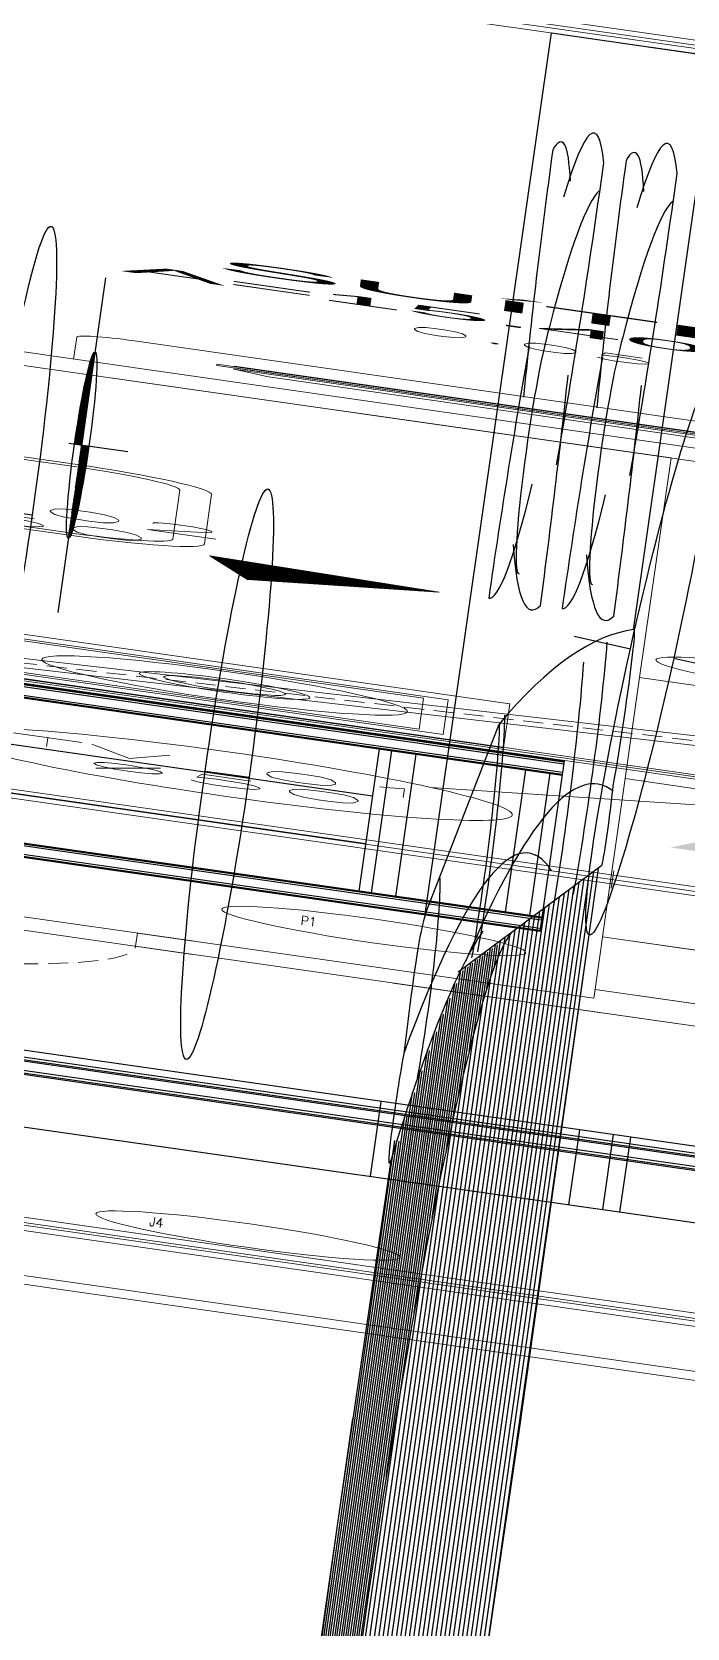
# Model space of a CAD drawing. Header units: millimetres. Extents: x -361192058 to 101130107379, y -14071650034 to 19218552450.
# Drawn here: x -135968.7 to -135934.9, y 40834.1 to 40916.4 of the extents above; entities that cross this region are included whole.
import ezdxf
from ezdxf.enums import TextEntityAlignment as Align

# ---------------------------------------------------------------- set-up
doc = ezdxf.new("R2010")
doc.units = ezdxf.units.MM
doc.header["$LTSCALE"] = 0.5
doc.linetypes.add('HIDDEN2', pattern=[0.1875, 0.125, -0.0625])
for name, color, linetype in [('02', 2, 'Continuous'), ('ARCO', 7, 'HIDDEN2'), ('CONEXAO_ESGOTO', 7, 'Continuous'), ('CONEXAO_ESGOTO_ES', 7, 'Continuous'), ('DIVERSOS', 4, 'Continuous'), ('ESQUADRIA', 3, 'Continuous'), ('ESQUADRIAS', 3, 'Continuous'), ('HATCH', 8, 'Continuous'), ('JANELAS_EXTERNO', 1, 'Continuous'), ('JANELAS_INTERNO', 2, 'Continuous'), ('MOBIL-I', 251, 'Continuous'), ('parede', 2, 'Continuous'), ('PISO', 8, 'Continuous'), ('TEXTO2', 3, 'Continuous'), ('TUBULAÇÃO_ESGOTO', 6, 'Continuous'), ('TXT_0', 7, 'Continuous')]:
    doc.layers.add(name, color=color, linetype=linetype)
doc.styles.add('ADITIVOCAD', font='ROMANS.shx')
doc.styles.add('SANSSERIF', font='sas_____.pfb', dxfattribs={"height": 1})
doc.styles.get("Standard").update_dxf_attribs({"font": 'txt.shx', "height": 0.12})

# ---------------------------------------------------------------- blocks, each defined once
blk = doc.blocks.new('CamaSolteiroP_20')
for p, q in [((-40, -185.91), (-40, -4.09)), ((40, -4.09), (40, -185.91))]:
    blk.add_line(p, q)
at = {"color": 8}
for p, q in [((28.36, -36.99), (28.36, -190)), ((29.75, -36.99), (29.75, -190)), ((32.55, -36.99), (32.55, -190)), ((18.56, -39.59), (18.56, -190)), ((14.37, -42.5), (14.37, -190)), ((15.77, -41.86), (15.77, -190)), ((40, -132.93), (-40, -132.93)), ((40, -134.33), (-40, -134.33)), ((40, -137.12), (-40, -137.12)), ((40, -149.24), (-40, -149.24)), ((40, -150.64), (-40, -150.64)), ((40, -153.43), (-40, -153.43))]:
    blk.add_line(p, q, dxfattribs=at)
blk = doc.blocks.new('s1')
for p, q in [((0.7674, 1.4896), (0.7674, 2.0988)), ((0.7674, 2.0988), (2.7072, 2.0988)), ((0.9277, 1.4148), (0.9277, 2.0988)), ((2.5469, 2.0988), (2.5469, 1.4148)), ((2.7072, 2.0988), (2.7072, 1.4896)), ((0.9277, 1.9385), (2.5469, 1.9385)), ((1.4675, 1.9385), (1.4675, 1.4148)), ((2.0072, 1.9385), (2.0072, 1.4148)), ((0.9277, 1.4896), (0.7674, 1.4896)), ((2.7072, 1.4896), (2.5469, 1.4896)), ((2.5469, 1.4148), (0.9277, 1.4148))]:
    blk.add_line(p, q)
at = {"layer": 'PISO'}
for p, q in [((0.7781, 1.4896), (0.7781, 2.0988)), ((0.7995, 1.4896), (0.7995, 2.0988)), ((0.8957, 1.4896), (0.8957, 2.0988)), ((0.9171, 1.4896), (0.9171, 2.0988)), ((2.5576, 2.0988), (2.5576, 1.4896)), ((2.579, 2.0988), (2.579, 1.4896)), ((2.6752, 2.0988), (2.6752, 1.4896)), ((2.6965, 2.0988), (2.6965, 1.4896)), ((0.9277, 2.0881), (2.5469, 2.0881)), ((0.9277, 2.0667), (2.5469, 2.0667)), ((0.9277, 1.9705), (2.5469, 1.9705)), ((0.9277, 1.9492), (2.5469, 1.9492))]:
    blk.add_line(p, q, dxfattribs=at)
blk = doc.blocks.new('A2')
at = {"color": 8}
for p, q in [((0.845, -2.0217), (0.845, -0.7314)), ((0.895, -2.027), (0.895, -0.7276)), ((0.645, -2), (0.645, -0.7467)), ((0.695, -2), (0.695, -0.7429)), ((0.745, -2), (0.745, -0.7391)), ((0.795, -1.985), (0.795, -0.7352)), ((0.495, -2), (0.495, -0.7582)), ((0.545, -2), (0.545, -0.7544)), ((0.595, -2), (0.595, -0.7505)), ((0.295, -2), (0.295, -0.7735)), ((0.345, -2), (0.345, -0.7697)), ((0.395, -2), (0.395, -0.7658)), ((0.445, -2), (0.445, -0.762)), ((0.095, -2), (0.095, -0.7888)), ((0.145, -2), (0.145, -0.7849)), ((0.195, -2), (0.195, -0.7811)), ((0.245, -2), (0.245, -0.7773)), ((-0.055, -2), (-0.055, -0.8002)), ((-0.005, -2), (-0.005, -0.7964)), ((0.045, -2), (0.045, -0.7926)), ((0.945, -2.0358), (0.945, -0.7964)), ((-0.255, -2), (-0.255, -0.8155)), ((-0.23, -0.9011), (-0.23, -0.8155)), ((-0.205, -2), (-0.205, -0.8117)), ((-0.18, -0.8694), (-0.18, -0.8117)), ((-0.155, -2), (-0.155, -0.8079)), ((-0.13, -0.8438), (-0.13, -0.8079)), ((-0.105, -2), (-0.105, -0.8041)), ((-0.08, -0.8236), (-0.08, -0.8041)), ((-0.455, -2), (-0.455, -0.8308)), ((-0.43, -1.1361), (-0.43, -0.8308)), ((-0.405, -2), (-0.405, -0.827)), ((-0.38, -1.0514), (-0.38, -0.827)), ((-0.355, -2), (-0.355, -0.8232)), ((-0.33, -0.9891), (-0.33, -0.8232)), ((-0.305, -2), (-0.305, -0.8194)), ((-0.28, -0.9404), (-0.28, -0.8194)), ((-0.505, -2), (-0.505, -0.8429)), ((-0.48, -1.283), (-0.48, -0.8429)), ((-0.555, -2), (-0.555, -0.8566)), ((-0.53, -2), (-0.53, -0.8566)), ((-0.605, -2), (-0.605, -0.8716)), ((-0.58, -2), (-0.58, -0.8716)), ((-0.655, -2), (-0.655, -0.8877)), ((-0.63, -2), (-0.63, -0.8877)), ((-0.705, -2), (-0.705, -0.9051)), ((-0.68, -2), (-0.68, -0.9051)), ((-0.755, -2), (-0.755, -0.9238)), ((-0.73, -2), (-0.73, -0.9238)), ((-0.805, -2.015), (-0.805, -0.9438)), ((-0.78, -2.015), (-0.78, -0.9438)), ((-0.855, -2.0453), (-0.855, -0.9652)), ((-0.83, -2.0453), (-0.83, -0.9652)), ((-0.93, -2.0331), (-0.93, -0.988)), ((-0.905, -2.0331), (-0.905, -0.988)), ((-0.88, -2.0331), (-0.88, -0.988)), ((-0.955, -2.0331), (-0.955, -1.2363))]:
    blk.add_line(p, q, dxfattribs=at)
blk.add_lwpolyline([(-0.95, -0.7864), (-0.95, 0), (0.95, 0), (0.95, -0.5116)])
for points in [[(-0.1887, -0.3771, 0.115099), (-0.1437, -0.1071, 0.202892), (-0.5437, -0.1421, 4.019894)], [(0.6613, -0.3771, 0.115099), (0.7063, -0.1071, 0.202892), (0.3063, -0.1421, 4.019894)], [(-0.4937, -0.1271, 0.14715), (-0.7437, -0.1021, 0.124017), (-0.6737, -0.3221, 8.542003)], [(0.3563, -0.1271, 0.14715), (0.1063, -0.1021, 0.124017), (0.1763, -0.3221, 8.542003)], [(-0.6937, -0.2771, 0.09902), (-0.7437, -0.5021, 0.169064), (-0.4337, -0.3971, -0.343387)], [(0.1563, -0.2771, 0.09902), (0.1063, -0.5021, 0.169064), (0.4163, -0.3971, -0.343387)], [(-0.5537, -0.4521, 0.112206), (-0.1437, -0.5021, 0.070755), (-0.2037, -0.2971, -1.551943)], [(0.2963, -0.4521, 0.112206), (0.7063, -0.5021, 0.070755), (0.6463, -0.2971, -1.551943)], [(-0.2692, -0.7939, 0.075988), (-0.9427, -1.0061, -0.502824), (-0.9784, -0.9878, -0.142549), (-0.9692, -0.9109, -0.066811), (-0.981, -0.8335, -0.328343), (-0.9467, -0.7851), (-0.4192, -0.6109, -0.025749), (0.9573, -0.5114, -0.334099), (0.9818, -0.5287, -0.185174), (0.975, -0.6509, -0.187316), (0.982, -0.7142, -0.311124), (0.9734, -0.7216), (-0.4842, -0.8331)], [(-0.9427, -1.0061), (-0.96, -1.33), (-0.95, -1.485), (-0.955, -1.755), (-0.97, -1.89), (-0.975, -1.915, -1.132782), (-0.99, -1.91, 0.98261), (-1.01, -1.9, 0.32203), (-1.005, -1.935), (-1.005, -1.975, 0.439902), (-0.945, -2.03, -0.126697), (-0.885, -2.04, 0.376451), (-0.805, -2.015, -0.344872), (-0.765, -2), (0.755, -2, 0.181335), (0.795, -1.985, -0.809524), (0.815, -2, 0.220339), (0.815, -2.025), (0.86, -2.02), (0.935, -2.035, 0.501823), (0.985, -1.99, 0.315909), (0.975, -1.855, 0.473766), (0.97, -1.855, -0.12128), (0.95, -1.87), (0.955, -1.72), (0.95, -1.4), (0.955, -1.225), (0.9441, -0.7247)]]:
    blk.add_lwpolyline(points, format="xyb")
for points in [[(-0.4387, -0.4771, -0.804152), (-0.4937, -0.2571, -0.132344), (-0.1487, -0.1321, -0.042249)], [(0.4113, -0.4771, -0.804152), (0.3563, -0.2571, -0.132344), (0.7013, -0.1321, -0.042249)], [(0.6742, -0.5256, -0.289881), (0.7012, -0.7503, 10.034941)], [(0.4402, -0.5463, -0.26737), (0.4937, -0.7722, -7.474594)], [(-0.3702, -0.6025, -0.348871), (-0.2917, -0.8128, -6.119059)], [(-0.414, -0.61, -0.337543), (-0.3491, -0.8188, -6.119059)], [(-0.4161, -0.8227, -0.081114), (0.9793, -0.655, -24.776446)], [(-0.9692, -0.9109, -0.10864), (0.4143, -0.7327, -11.759975)], [(-0.8449, -0.7515, -0.424879), (-0.772, -0.9305, 6.281867)], [(-0.055, -2, -0.838761), (0.095, -0.7888, -0.295511)]]:
    blk.add_lwpolyline(points, format="xyb", dxfattribs=at)
blk = doc.blocks.new('Adc_nivelpl')
h = blk.add_hatch()
h.set_pattern_fill('_U', color=256, scale=0.005, angle=45, style=0, double=1)
h.set_pattern_definition([(45, (-5.8772514, -3.5161936), (-0.003535534, 0.003535534), []), (135, (-5.8772514, -3.5161936), (-0.003535534, -0.003535534), [])])
h.paths.add_polyline_path([(0.1954, -0.0865, 0.414214), (0.0865, -0.1954), (0.1954, -0.1954)])
h.paths.add_polyline_path([(0.1954, -0.1954), (0.1954, -0.3043, 0.414214), (0.3043, -0.1954)])
for p, q in [((0.1954, 0), (0.1954, -0.3908)), ((0.8958, -0.1954), (0, -0.1954))]:
    blk.add_line(p, q)
blk.add_circle((0.1954, -0.1954), 0.1089)
at = {"flags": 8}
blk.add_attdef('NIVEL', (0.3642, -0.1501), '', height=0.1, dxfattribs=at)
blk = doc.blocks.new('Adh_Afn')
blk.add_line((-0.25, 0), (0.25, 0))
blk.add_circle((0, 0), 0.25)
at = {"flags": 8}
for tag, p in [('$AF', (0, 0.0703)), ('$DIAM', (0, -0.0909))]:
    blk.add_attdef(tag, text='', height=0.1, dxfattribs=at).set_placement(p, align=Align.MIDDLE)
blk = doc.blocks.new('Adh_BalaoAf')
for p, q in [((0, 0), (0.65, 0)), ((1.8, 0), (1.15, 0))]:
    blk.add_line(p, q)
blk.add_circle((0.9, 0), 0.25)
blk = doc.blocks.new('APROVADO QUADRA 21.2 MBVII')
at = {"layer": 'HATCH', "lineweight": 18}
h = blk.add_hatch(dxfattribs=at)
h.set_pattern_fill('LINE,_O', color=256, scale=0.001, angle=157.2881)
h.set_pattern_definition([(157.28811485, (6233.4104747, 2580.1191935), (-0.0012258592473, -0.002928804211), [])])
h.paths.add_polyline_path([(3999.8106, 2443.2374), (3999.9738, 2443.0712), (4000.0128, 2443.2728)])
at = {"layer": '02', "color": 8, "lineweight": 18}
for p, q in [((4006.5417, 2441.3885), (4006.5417, 2447.2885)), ((4001.8417, 2444.8885), (4001.8417, 2441.3885)), ((4006.3917, 2441.3885), (4006.3917, 2444.8885))]:
    blk.add_line(p, q, dxfattribs=at)
at = {"layer": 'ARCO', "color": 8, "lineweight": 18}
blk.add_arc((3995.5417, 2444.0885), 0.8, 180, 270, dxfattribs=at)
at = {"layer": 'CONEXAO_ESGOTO', "lineweight": 18}
blk.add_solid([(3997.6718, 2442.8037), (3997.4958, 2442.8413), (3997.4957, 2442.7663)], dxfattribs=at)
at = {"layer": 'CONEXAO_ESGOTO_ES', "lineweight": 18}
blk.add_line((3996.9468, 2442.8871), (3997.1468, 2442.8871), dxfattribs=at)
blk.add_circle((3999.5659, 2442.7518), 0.125, dxfattribs=at)
at = {"layer": 'DIVERSOS', "color": 8, "lineweight": 18}
for p, q in [((4006.3917, 2444.2385), (4006.3917, 2442.2385)), ((4006.5417, 2444.2385), (4006.5417, 2442.2385))]:
    blk.add_line(p, q, dxfattribs=at)
at = {"layer": 'DIVERSOS', "lineweight": 18}
for p, q in [((4000.0128, 2443.2728), (3999.9738, 2443.0712)), ((3998.1214, 2442.7164), (3997.7834, 2443.0543))]:
    blk.add_line(p, q, dxfattribs=at)
blk.add_lwpolyline([(4000.0128, 2443.2728), (3999.8106, 2443.2374), (3999.9738, 2443.0712)], dxfattribs=at)
blk.add_circle((3997.6067, 2443.2311), 0.25, dxfattribs=at)
at = {"layer": 'ESQUADRIA', "color": 8, "lineweight": 18}
for p, q in [((4006.4467, 2442.2385), (4006.4467, 2444.2385)), ((4006.4867, 2442.2385), (4006.4867, 2444.2385))]:
    blk.add_line(p, q, dxfattribs=at)
at = {"layer": 'ESQUADRIAS', "color": 8, "lineweight": 18}
for points in [[(3995.5417, 2443.2385), (3995.5417, 2443.2885), (3995.6917, 2443.2885), (3995.6917, 2443.2385)], [(3995.7417, 2442.7385), (3995.7917, 2442.7385), (3995.7917, 2442.8885), (3995.7417, 2442.8885)], [(3996.4417, 2442.7385), (3996.3917, 2442.7385), (3996.3917, 2442.8885), (3996.4417, 2442.8885)]]:
    blk.add_lwpolyline(points, dxfattribs=at)
at = {"layer": 'JANELAS_EXTERNO', "color": 8, "lineweight": 18}
for p, q in [((3992.1917, 2442.136), (3992.1917, 2443.636)), ((3992.3417, 2442.136), (3992.3417, 2443.636))]:
    blk.add_line(p, q, dxfattribs=at)
at = {"layer": 'JANELAS_INTERNO', "color": 8, "lineweight": 18}
for p, q in [((3992.2517, 2442.136), (3992.2517, 2443.636)), ((3992.2817, 2442.136), (3992.2817, 2443.636))]:
    blk.add_line(p, q, dxfattribs=at)
at = {"layer": 'MOBIL-I', "color": 8, "lineweight": 18}
for p, q in [((4000.0196, 2445.0713), (4000.0196, 2443.3999)), ((4000.0475, 2445.0713), (4000.0475, 2443.3999)), ((4000.7933, 2445.0713), (4000.7933, 2443.3999)), ((4000.8213, 2445.0713), (4000.8213, 2443.3999)), ((4001.9917, 2442.1862), (4001.9917, 2444.0908)), ((4002.2417, 2443.414), (4001.9917, 2443.414)), ((4002.2917, 2442.2362), (4002.2917, 2443.364)), ((4000.7001, 2443.3067), (4000.1408, 2443.3067)), ((4000.7001, 2443.2787), (4000.1408, 2443.2787)), ((3995.5417, 2443.0626), (3995.5417, 2441.558))]:
    blk.add_line(p, q, dxfattribs=at)
for points in [[(3998.8435, 2442.9968), (3998.8435, 2443.4991), (3998.3411, 2443.4991), (3998.3411, 2442.9968)], [(3998.79, 2443.0503), (3998.79, 2443.4457), (3998.3946, 2443.4457), (3998.3946, 2443.0503)], [(3998.7686, 2443.0716), (3998.7686, 2443.4243), (3998.416, 2443.4243), (3998.416, 2443.0716)], [(4002.1488, 2442.2723), (4002.1641, 2442.2723), (4002.1641, 2443.2902), (4002.1488, 2443.2902)], [(4002.103, 2442.3181), (4002.1335, 2442.2875), (4002.1335, 2443.2749), (4002.103, 2443.2444)], [(4002.1335, 2442.2875), (4002.1488, 2442.2875), (4002.1488, 2443.2749), (4002.1335, 2443.2749)], [(4002.1641, 2442.2875), (4002.1692, 2442.2875), (4002.1692, 2443.2749), (4002.1641, 2443.2749)]]:
    blk.add_lwpolyline(points, close=True, dxfattribs=at)
for radius in [0.1603, 0.0748, 0.0534]:
    blk.add_circle((3998.5917, 2443.2441), radius, dxfattribs=at)
for centre, radius, start, end in [((4002.2417, 2443.364), 0.05, 0, 90), ((4000.1408, 2443.3999), 0.1212, 180, 270), ((4000.1408, 2443.3999), 0.0932, 180, 270), ((4000.7001, 2443.3999), 0.0932, 270, 0), ((4000.7001, 2443.3999), 0.1212, 270, 0)]:
    blk.add_arc(centre, radius, start, end, dxfattribs=at)
at = {"layer": 'parede', "color": 8, "lineweight": 18}
for p, q in [((4001.8417, 2442.8885), (4001.8417, 2444.1885)), ((4001.9917, 2442.0885), (4001.9917, 2444.1885)), ((3995.5417, 2441.3885), (3995.5417, 2443.2885)), ((3995.5417, 2443.2885), (3995.6917, 2443.2885)), ((3995.6917, 2442.8885), (3995.6917, 2443.2885)), ((3995.7917, 2442.8885), (3995.6917, 2442.8885)), ((3995.7917, 2442.7385), (3995.7917, 2442.8885)), ((3998.1917, 2442.8885), (3996.3917, 2442.8885)), ((3996.3917, 2442.7385), (3996.3917, 2442.8885)), ((3998.1917, 2442.5135), (3998.1917, 2442.8885)), ((3999.3417, 2442.5135), (3999.3417, 2442.8885)), ((4001.8417, 2442.8885), (3999.3417, 2442.8885))]:
    blk.add_line(p, q, dxfattribs=at)
at = {"layer": 'PISO', "color": 8, "lineweight": 18}
for p, q in [((3991.5917, 2445.1335), (3991.5917, 2441.3885)), ((3991.6917, 2445.0335), (3991.6917, 2441.3885)), ((3995.5417, 2444.1385), (3995.5417, 2443.2385)), ((3995.6917, 2444.1385), (3995.6917, 2443.2385)), ((3995.7417, 2442.8885), (3996.4417, 2442.8885)), ((3998.1917, 2442.8885), (3999.3417, 2442.8885))]:
    blk.add_line(p, q, dxfattribs=at)
for centre in [(3992.4933, 2443.1564), (3996.0914, 2443.0858)]:
    blk.add_circle(centre, 0.1333, dxfattribs=at)
at = {"layer": 'TUBULAÇÃO_ESGOTO', "lineweight": 18}
for p, q in [((3998.2981, 2447.3847), (3998.2981, 2441.6347)), ((3998.3481, 2447.3847), (3998.3481, 2441.6347)), ((3996.9969, 2442.7623), (3996.9968, 2447.166)), ((3997.0468, 2442.7623), (3997.0468, 2447.166)), ((3997.0966, 2442.7623), (3997.0968, 2447.166)), ((3998.9393, 2442.3789), (3998.2463, 2444.3521)), ((3998.8333, 2442.3789), (3998.152, 2444.319))]:
    blk.add_line(p, q, dxfattribs=at)
at = {"layer": 'TUBULAÇÃO_ESGOTO', "linetype": 'ByBlock', "lineweight": 18}
blk.add_line((3998.3231, 2447.3847), (3998.3231, 2441.5078), dxfattribs=at)
at = {"layer": 'TUBULAÇÃO_ESGOTO', "linetype": 'HIDDEN2', "lineweight": 18}
blk.add_line((3998.1991, 2444.3355), (3998.8863, 2442.3789), dxfattribs=at)
at = {"layer": 'DIVERSOS', "lineweight": 18, "rotation": 45.00000000000462}
blk.add_blockref('Adh_BalaoAf', (3999.56, 2442.8117), dxfattribs=at)
at = {"layer": 'DIVERSOS', "lineweight": 18}
ref = blk.add_blockref('Adh_Afn', (4000.1896, 2443.4496), dxfattribs=dict(at, rotation=270))
ref.add_attrib('$AF', 'TV 02', dxfattribs={"layer": 'TXT_0', "height": 0.1, "rotation": 270, "style": 'ADITIVOCAD', "flags": 8}).set_placement((4000.2598, 2443.4496), align=Align.MIDDLE)
ref.add_attrib('$DIAM', '%%C50', dxfattribs={"layer": 'TXT_0', "height": 0.1, "rotation": 270, "style": 'ADITIVOCAD', "flags": 8}).set_placement((4000.0987, 2443.4496), align=Align.MIDDLE)
ref = blk.add_blockref('Adh_Afn', (3997.6067, 2443.2311), dxfattribs=dict(at, rotation=270))
ref.add_attrib('$AF', 'TV 01', dxfattribs={"layer": 'TXT_0', "height": 0.1, "rotation": 270, "style": 'ADITIVOCAD', "flags": 8}).set_placement((3997.6769, 2443.2311), align=Align.MIDDLE)
ref.add_attrib('$DIAM', '%%C50', dxfattribs={"layer": 'TXT_0', "height": 0.1, "rotation": 270, "style": 'ADITIVOCAD', "flags": 8}).set_placement((3997.5157, 2443.2311), align=Align.MIDDLE)
at = {"layer": 'MOBIL-I', "color": 8, "lineweight": 18}
for name, p, xscale, yscale, zscale, rotation in [('A2', (4006.3917, 2442.9717), 0.9823274998925626, 0.9823274998925626, 0.9823274998925626, 270), ('CamaSolteiroP_20', (3993.7759, 2441.4217), -0.01066999999966356, 0.01067000000011831, 0.01067, 180.0000022437301)]:
    blk.add_blockref(name, p, dxfattribs=dict(at, xscale=xscale, yscale=yscale, zscale=zscale, rotation=rotation))
at = {"layer": 'MOBIL-I', "color": 8, "lineweight": 18, "rotation": 180.0000000000219}
blk.add_blockref('s1', (3999.0591, 2445.042), dxfattribs=at)
at = {"layer": 'TXT_0', "color": 8, "lineweight": 18}
ref = blk.add_blockref('Adc_nivelpl', (4002.9472, 2443.4077), dxfattribs=dict(at, xscale=0.75, yscale=0.75, zscale=0.75, rotation=270))
ref.add_attrib('NIVEL', '0.05', (4002.8347, 2443.1345), dxfattribs={"height": 0.075, "rotation": 270, "style": 'ADITIVOCAD', "flags": 8})
at = {"color": 0, "lineweight": 13, "flags": 8}
for p in [(4700.7247, 2280.1125), (4699.5738, 2277.8964), (4702.3546, 2276.195), (4703.6722, 2274.085), (4699.8445, 2272.2194), (4703.0488, 2270.137), (4703.0877, 2267.9803), (4700.6523, 2261.5216), (4700.7007, 2257.1593)]:
    blk.add_attdef('NIVEL', p, '', height=0.075, dxfattribs=at)
for rotation, width, p in [(90, 0.8, (4700.8205, 2275.7521)), (270, 0.6, (4703.8437, 2274.9021)), (90, 0.8, (4701.5575, 2268.5021)), (180, 0.6, (4651.1817, 2236.1931))]:
    blk.add_attdef('$PORTA', text='', height=0.09, rotation=rotation, dxfattribs=dict(at, width=width)).set_placement(p, align=Align.MIDDLE)
for p in [(4654.176, 2240.463), (4648.499, 2240.1923), (4637.8012, 2239.3845), (4633.4388, 2239.3361), (4656.3921, 2239.3121), (4652.4746, 2237.6822), (4646.4166, 2236.988), (4644.2598, 2236.9491), (4650.3646, 2236.3646)]:
    blk.add_attdef('NIVEL', p, '', height=0.075, rotation=270, dxfattribs=at)
at = {"color": 0, "lineweight": 13, "width": 0.8, "flags": 8}
for p in [(4652.0317, 2239.2163), (4644.7817, 2238.4793)]:
    blk.add_attdef('$PORTA', text='', height=0.09, dxfattribs=at).set_placement(p, align=Align.MIDDLE)
at = {"layer": 'DIVERSOS', "color": 8, "lineweight": 18, "char_height": 0.10106, "width": 0.373078, "attachment_point": 1, "rotation": 270}
for s, insert in [('{\\C3;J4}', (3992.5458, 2443.2427)), ('{\\C3;P1}', (3996.147, 2443.1498))]:
    blk.add_mtext(s, dxfattribs=dict(at, insert=insert))
at = {"layer": 'PISO', "color": 8, "lineweight": 18, "style": 'SANSSERIF'}
blk.add_text('PROJEÇÃO DA COBERTA', height=0.062598, rotation=270, dxfattribs=at).set_placement((4006.919, 2443.0784))
at = {"layer": 'TEXTO2', "color": 8, "lineweight": 18, "style": 'SANSSERIF'}
blk.add_text('SUÍTE', height=0.12312, rotation=270, dxfattribs=at).set_placement((4003.2158, 2443.3049))
at = {"layer": 'TXT_0', "color": 8, "lineweight": 18, "style": 'SANSSERIF'}
blk.add_text('A=15.40m²', height=0.0985, rotation=270, dxfattribs=at).set_placement((4003.0497, 2443.3844))

msp = doc.modelspace()

# ---------------------------------------------------------------- block references
at = {"layer": '02', "color": 0, "lineweight": 30, "xscale": -4.574818403918471, "yscale": -59.40450511825884, "zscale": 4.574818403918471, "rotation": 261.8606972171988}
msp.add_blockref('APROVADO QUADRA 21.2 MBVII', (5129.041, 2225.201), dxfattribs=at)

doc.saveas('drawing.dxf')
